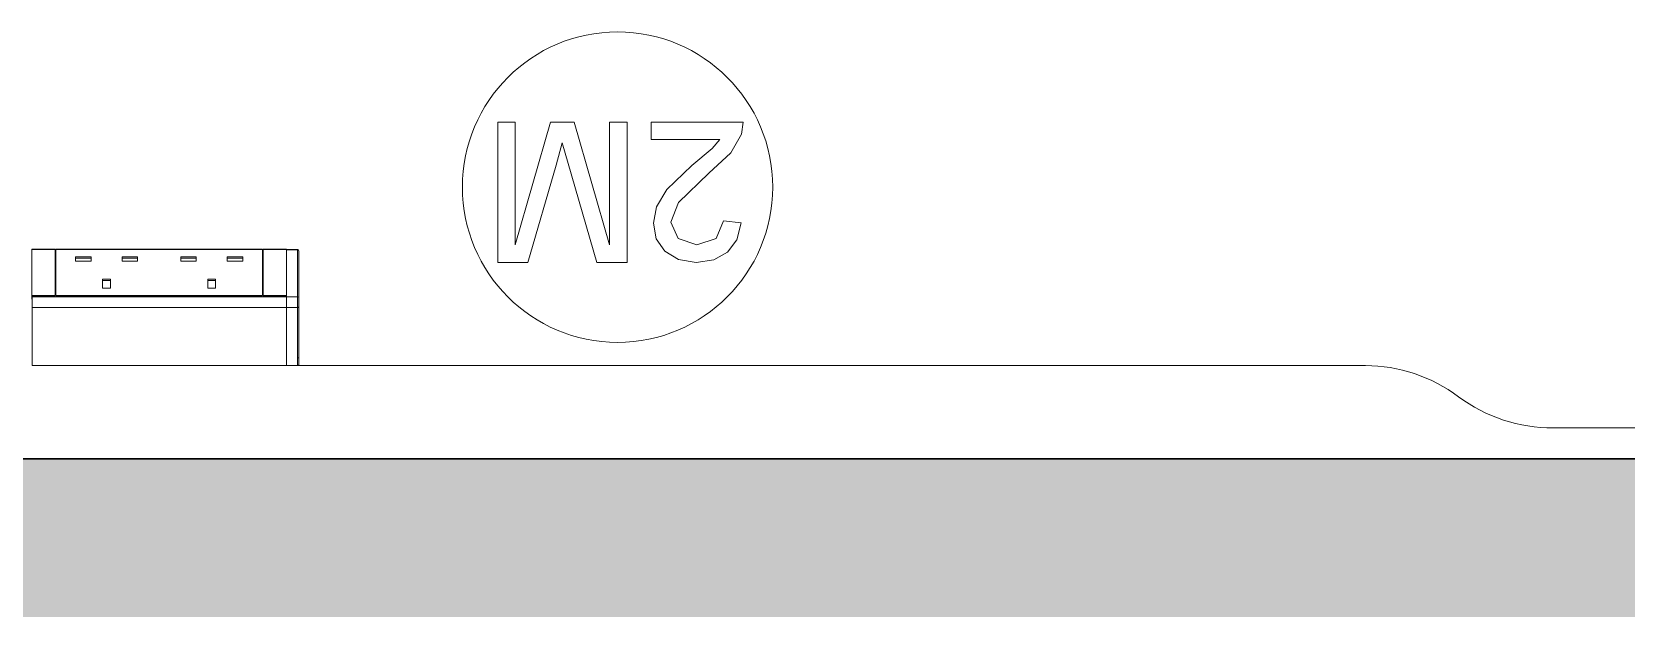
# Model space of a CAD drawing. Header units: millimetres. Extents: x 155927 to 317870, y -36033 to 97293.
# Drawn here: x 175058 to 176085, y 21006 to 21383 of the extents above; entities that cross this region are included whole.
import ezdxf

# ---------------------------------------------------------------- set-up
doc = ezdxf.new("R2010")
doc.units = ezdxf.units.MM
doc.header["$MEASUREMENT"] = 0
for name, color, linetype, lineweight in [('A-WALL-PATT', 7, 'CONTINUOUS', 9), ('I-FURN', 8, 'CONTINUOUS', 9), ('I-WALL', 7, 'CONTINUOUS', 9)]:
    doc.layers.add(name, color=color, linetype=linetype, lineweight=lineweight)

msp = doc.modelspace()

# ---------------------------------------------------------------- hatches: boundary and pattern name
at = {"layer": 'A-WALL-PATT'}
msp.add_hatch(color=256, dxfattribs=at).paths.add_polyline_path([(178998.8, 21005.6), (178998.8, 21107.6), (166470.8, 21107.6), (166470.8, 21005.6), (178728, 21005.6)], flags=0)

# ---------------------------------------------------------------- linework, layer by layer
at = {"layer": 'I-FURN'}
for p, q in [((175369.2, 21324.5), (175357.9, 21324.5)), ((175357.9, 21324.5), (175357.9, 21234.1)), ((175391.9, 21324.5), (175369.2, 21245.4)), ((175369.2, 21245.4), (175369.2, 21324.5)), ((175407.2, 21324.5), (175391.9, 21324.5)), ((175429.9, 21245.4), (175407.2, 21324.5)), ((175441.2, 21324.5), (175429.9, 21324.5)), ((175429.9, 21324.5), (175429.9, 21245.4)), ((175441.2, 21234.1), (175441.2, 21324.5)), ((175516.1, 21324.5), (175456.8, 21324.5)), ((175456.8, 21324.5), (175456.8, 21313.2)), ((175514.9, 21316.7), (175516.1, 21324.5)), ((175395.5, 21296.7), (175399.5, 21311.1)), ((175399.5, 21311.1), (175403.3, 21297.8)), ((175456.8, 21313.2), (175501.1, 21313.2)), ((175496, 21307.4), (175483, 21296.6)), ((175501.1, 21313.2), (175496, 21307.4)), ((175508, 21304.7), (175514.9, 21316.7)), ((175377.3, 21234.1), (175395.5, 21296.7)), ((175403.3, 21297.8), (175421.8, 21234.1)), ((175483, 21296.6), (175466.9, 21281.1)), ((175493.9, 21291.6), (175508, 21304.7)), ((175474.3, 21272.8), (175493.9, 21291.6)), ((175466.9, 21281.1), (175460.2, 21270)), ((175460.2, 21270), (175458.2, 21259.3)), ((175469.5, 21260), (175474.3, 21272.8)), ((175458.2, 21259.3), (175460, 21249.4)), ((175474.1, 21249.6), (175469.5, 21260)), ((175503.4, 21260.9), (175498.6, 21249.5)), ((175514.7, 21259.5), (175503.4, 21260.9)), ((175511.9, 21248.6), (175514.7, 21259.5)), ((175460, 21249.4), (175465.6, 21241.3)), ((175486.1, 21245.4), (175474.1, 21249.6)), ((175498.6, 21249.5), (175486.1, 21245.4)), ((175506, 21240.6), (175511.9, 21248.6)), ((175057.7, 21242.6), (175072.7, 21242.6)), ((175057.7, 21212.8), (175057.7, 21242.6)), ((175221.7, 21242.4), (175057.8, 21242.4)), ((175072.7, 21242.6), (175072.7, 21212.8)), ((175072.7, 21242.3), (175073.2, 21242.3)), ((175073.2, 21242.6), (175206.2, 21242.6)), ((175073.2, 21242.6), (175073.2, 21212.8)), ((175085.8, 21237.6), (175085.8, 21234.8)), ((175095.8, 21237.6), (175085.8, 21237.6)), ((175095.8, 21236.9), (175085.8, 21236.9)), ((175095.8, 21234.8), (175085.8, 21234.8)), ((175095.8, 21237.6), (175095.8, 21234.8)), ((175115.8, 21237.6), (175115.8, 21234.8)), ((175125.8, 21237.6), (175115.8, 21237.6)), ((175125.8, 21236.9), (175115.8, 21236.9)), ((175125.8, 21234.8), (175115.8, 21234.8)), ((175125.8, 21237.6), (175125.8, 21234.8)), ((175153.6, 21237.6), (175153.6, 21234.8)), ((175163.6, 21237.6), (175153.6, 21237.6)), ((175163.6, 21236.9), (175153.6, 21236.9)), ((175163.6, 21234.8), (175153.6, 21234.8)), ((175163.6, 21237.6), (175163.6, 21234.8)), ((175183.6, 21237.6), (175183.6, 21234.8)), ((175193.6, 21237.6), (175183.6, 21237.6)), ((175193.6, 21236.9), (175183.6, 21236.9)), ((175193.6, 21234.8), (175183.6, 21234.8)), ((175193.6, 21237.6), (175193.6, 21234.8)), ((175206.2, 21242.6), (175206.2, 21212.8)), ((175206.2, 21242.3), (175206.7, 21242.3)), ((175206.7, 21212.8), (175206.7, 21242.6)), ((175206.7, 21242.6), (175221.7, 21242.6)), ((175221.7, 21242.6), (175221.7, 21212.8)), ((175228.8, 21242.4), (175221.8, 21242.4)), ((175228.8, 21242.4), (175221.8, 21242.4)), ((175221.8, 21242.4), (175228.8, 21242.4)), ((175221.8, 21242.4), (175221.8, 21242.3)), ((175228.8, 21242.3), (175221.8, 21242.3)), ((175221.8, 21242.3), (175221.8, 21212)), ((175228.8, 21242.4), (175228.8, 21242.3)), ((175228.8, 21242.3), (175228.8, 21212)), ((175229.5, 21242.1), (175229.6, 21242.1)), ((175229.8, 21211.2), (175229.8, 21241.4)), ((175229.8, 21211.2), (175229.8, 21241.4)), ((175465.6, 21241.3), (175474.4, 21235.9)), ((175474.4, 21235.9), (175485.8, 21234.1)), ((175485.8, 21234.1), (175497.2, 21235.7)), ((175497.2, 21235.7), (175506, 21240.6)), ((175357.9, 21234.1), (175377.3, 21234.1)), ((175421.8, 21234.1), (175441.2, 21234.1)), ((175103.3, 21223.3), (175103.3, 21217.5)), ((175108.3, 21223.3), (175103.3, 21223.3)), ((175108.3, 21222.5), (175103.3, 21222.5)), ((175108.3, 21217.5), (175103.3, 21217.5)), ((175108.3, 21223.3), (175108.3, 21217.5)), ((175171.1, 21223.3), (175171.1, 21217.5)), ((175176.1, 21223.3), (175171.1, 21223.3)), ((175176.1, 21222.5), (175171.1, 21222.5)), ((175171.1, 21217.5), (175176.1, 21217.5)), ((175176.1, 21217.5), (175176.1, 21223.3)), ((175072.7, 21212.8), (175057.7, 21212.8)), ((175057.7, 21212.8), (175057.7, 21210.4)), ((175057.8, 21212.6), (175072.7, 21212.6)), ((175057.8, 21212), (175057.8, 21212.6)), ((175057.8, 21212), (175057.8, 21205.1)), ((175221.7, 21212), (175057.8, 21212)), ((175057.8, 21205.1), (175057.8, 21167.6)), ((175221.7, 21205.1), (175057.8, 21205.1)), ((175206.2, 21212.8), (175073.2, 21212.8)), ((175073.2, 21212.6), (175206.2, 21212.6)), ((175221.7, 21212.8), (175206.7, 21212.8)), ((175206.7, 21212.6), (175221.7, 21212.6)), ((175221.7, 21212.6), (175221.7, 21212)), ((175221.7, 21205.1), (175221.7, 21212)), ((175221.7, 21167.6), (175221.7, 21205.1)), ((175228.8, 21212), (175221.8, 21212)), ((175221.8, 21212), (175221.8, 21205.1)), ((175228.8, 21205.1), (175221.8, 21205.1)), ((175221.8, 21205.1), (175221.8, 21167.6)), ((175228.8, 21212), (175228.8, 21205.1)), ((175228.8, 21205.1), (175228.8, 21167.6)), ((175229.8, 21211.2), (175229.8, 21172.6)), ((175229.8, 21205.6), (175229.8, 21211.2)), ((175229.8, 21168.6), (175229.8, 21205.6)), ((175057.8, 21167.6), (175221.7, 21167.6)), ((175221.7, 21167.6), (175057.8, 21167.6)), ((175221.8, 21167.6), (175228.8, 21167.6)), ((175228.8, 21167.6), (175221.8, 21167.6)), ((175229.8, 21172.6), (175228.8, 21172.6)), ((175228.8, 21167.6), (175917, 21167.6)), ((175917, 21167.6), (175228.8, 21167.6)), ((175229.8, 21172.6), (175229.8, 21168.6)), ((176038.1, 21127.6), (176162, 21127.6)), ((176162, 21127.6), (176038.1, 21127.6))]:
    msp.add_line(p, q, dxfattribs=at)
at = {"layer": 'I-FURN', "flags": 128}
for points in [[(175228.8, 21242.4), (175228.8, 21242.4), (175228.9, 21242.4), (175228.9, 21242.4), (175228.9, 21242.4), (175229, 21242.4), (175229, 21242.4), (175229.1, 21242.4), (175229.1, 21242.4), (175229.1, 21242.4), (175229.2, 21242.4), (175229.2, 21242.4), (175229.2, 21242.3), (175229.3, 21242.3)], [(175229.8, 21205.6), (175229.8, 21205.8), (175229.8, 21205.9), (175229.8, 21206), (175229.8, 21206.2), (175229.8, 21206.3), (175229.8, 21206.5), (175229.8, 21206.6), (175229.8, 21206.8), (175229.8, 21206.9), (175229.8, 21207.1), (175229.8, 21207.3), (175229.8, 21207.4), (175229.8, 21207.6), (175229.8, 21207.7), (175229.8, 21207.9), (175229.8, 21208.1), (175229.8, 21208.2), (175229.8, 21208.4), (175229.8, 21208.5), (175229.8, 21208.7), (175229.8, 21208.8), (175229.8, 21209), (175229.8, 21209.2), (175229.8, 21209.3), (175229.8, 21209.5), (175229.8, 21209.6), (175229.8, 21209.7), (175229.8, 21209.9), (175229.8, 21210), (175229.8, 21210.2), (175229.8, 21210.3), (175229.8, 21210.4), (175229.8, 21210.5), (175229.8, 21210.6), (175229.8, 21210.8), (175229.8, 21210.9), (175229.8, 21211), (175229.8, 21211.1), (175229.8, 21211.2)], [(175229.8, 21168.6), (175229.8, 21168.9), (175229.8, 21169.3), (175229.8, 21169.9), (175229.8, 21170.5), (175229.8, 21171.4), (175229.8, 21172.3), (175229.8, 21173.4), (175229.8, 21174.6), (175229.8, 21175.9), (175229.8, 21177.4), (175229.8, 21179), (175229.8, 21180.7), (175229.8, 21182.5), (175229.8, 21184.4), (175229.8, 21186.5), (175229.8, 21188.6), (175229.8, 21190.9), (175229.8, 21193.2), (175229.8, 21195.7), (175229.8, 21198.2), (175229.8, 21200.9), (175229.8, 21203.6), (175229.8, 21205.6)], [(175229.8, 21168.6), (175229.8, 21168.6), (175229.8, 21168.5), (175229.8, 21168.5), (175229.8, 21168.4), (175229.8, 21168.4), (175229.8, 21168.4), (175229.7, 21168.3), (175229.7, 21168.3), (175229.7, 21168.3), (175229.7, 21168.2), (175229.7, 21168.2), (175229.7, 21168.1), (175229.7, 21168.1), (175229.6, 21168.1), (175229.6, 21168), (175229.6, 21168), (175229.6, 21168), (175229.5, 21167.9), (175229.5, 21167.9), (175229.5, 21167.9), (175229.5, 21167.9), (175229.4, 21167.8), (175229.4, 21167.8), (175229.4, 21167.8), (175229.3, 21167.8), (175229.3, 21167.7), (175229.3, 21167.7), (175229.2, 21167.7), (175229.2, 21167.7), (175229.1, 21167.7), (175229.1, 21167.7), (175229.1, 21167.6), (175229, 21167.6), (175229, 21167.6), (175229, 21167.6), (175228.9, 21167.6), (175228.9, 21167.6), (175228.8, 21167.6), (175228.8, 21167.6), (175228.8, 21167.6)], [(175229.8, 21172.6), (175229.8, 21172.4), (175229.8, 21172.3), (175229.8, 21172.1), (175229.8, 21172), (175229.8, 21171.8), (175229.8, 21171.7), (175229.8, 21171.5), (175229.8, 21171.3), (175229.8, 21171.2), (175229.8, 21171), (175229.8, 21170.9), (175229.8, 21170.8), (175229.8, 21170.6), (175229.8, 21170.5), (175229.8, 21170.3), (175229.8, 21170.2), (175229.8, 21170.1), (175229.8, 21170), (175229.8, 21169.8), (175229.8, 21169.7), (175229.8, 21169.6), (175229.8, 21169.5), (175229.8, 21169.4), (175229.8, 21169.3), (175229.8, 21169.2), (175229.8, 21169.2), (175229.8, 21169.1), (175229.8, 21169), (175229.8, 21168.9), (175229.8, 21168.9), (175229.8, 21168.8), (175229.8, 21168.8), (175229.8, 21168.7), (175229.8, 21168.7), (175229.8, 21168.7), (175229.8, 21168.6), (175229.8, 21168.6), (175229.8, 21168.6), (175229.8, 21168.6)], [(175229.8, 21168.6), (175229.8, 21168.6), (175229.8, 21168.6)]]:
    msp.add_lwpolyline(points, dxfattribs=at)
at = {"layer": 'I-FURN'}
for centre, start, end in [((175435.1, 21282.6), 0, 180), ((175435.1, 21282.6), 180, 0), ((175917, 21067.6), 53.1301, 90), ((175917, 21067.6), 53.1301, 90), ((176037, 21227.6), 233.1301, 270.6256), ((176037, 21227.6), 233.1301, 270.6256)]:
    msp.add_arc(centre, 100, start, end, dxfattribs=at)
for centre, major_axis, ratio, start_param, end_param in [((175228.8, 21241.4), (1, 0), 0.819152, 0, 1.570796), ((175228.8, 21211.2), (-1, 0), 0.819152, 3.141593, 4.712389), ((175228.8, 21205.6), (-1, 0), 0.56467, 1.570796, 3.141593), ((175228.8, 21168.6), (-1, 0), 0.998113, 1.570796, 3.141593)]:
    msp.add_ellipse(centre, major_axis=major_axis, ratio=ratio, start_param=start_param, end_param=end_param, dxfattribs=at)
at = {"layer": 'I-WALL', "lineweight": 30}
msp.add_line((178998.8, 21107.6), (172785.8, 21107.6), dxfattribs=at)

doc.saveas('drawing.dxf')
